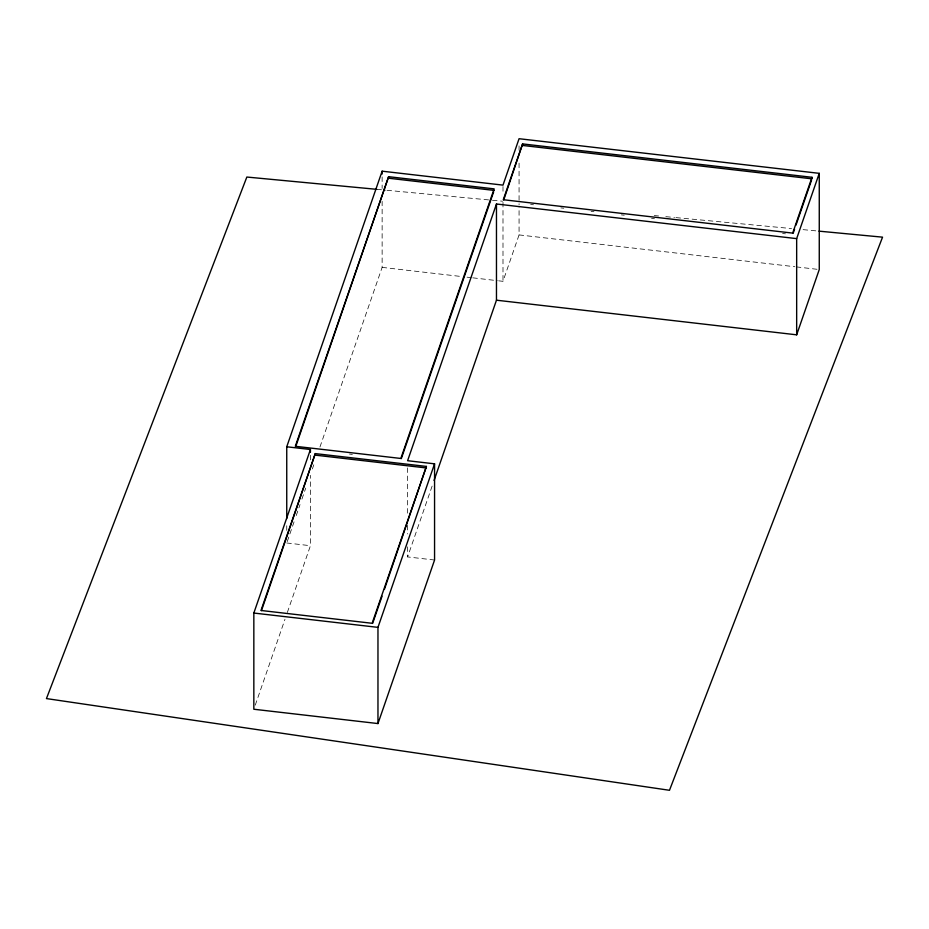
<?xml version="1.0" encoding="UTF-8"?>
<svg xmlns="http://www.w3.org/2000/svg" width="929" height="929" viewBox="0 0 929 929"><rect width="100%" height="100%" fill="white"/><g stroke="black" fill="none" stroke-linecap="round" stroke-linejoin="round"><path stroke-width="0.7" stroke-dasharray="4.64 3.48" d="M287.224 541.607L294.342 521.041M296.235 515.549L300.032 504.586M301.925 499.094L305.722 488.131M312.365 468.936L313.793 464.814M319.959 447L382.133 267.378L382.133 201.326M255.254 705.157L284.971 619.306M287.328 612.49L310.437 545.706L310.437 475.358M434.563 560.024L407.61 556.924L433.135 483.173M498.687 280.825L502.995 281.324L519.067 234.909L519.067 206.192M376.872 189.342L385.547 190.155M386.987 190.294L491.011 200.13M492.451 200.269L502.566 201.221M654.271 215.574L658.603 215.981M665.826 216.666L674.5 217.479M675.94 217.618L791.531 228.557M803.086 229.649L817.532 231.007M530.633 204.415L533.513 204.752M560.872 207.899L563.752 208.235M591.111 211.394L593.991 211.719M621.35 214.878L624.23 215.214M651.577 218.361L654.457 218.698M782.601 233.481L785.481 233.818M519.067 234.909L794.841 266.728M796.281 266.89L817.822 269.375M382.133 267.378L461.272 276.505M467.02 277.167L471.34 277.666M472.78 277.829L497.247 280.651M349.501 454.072L352.346 454.409M286.747 542.977L310.437 545.706M519.067 145.888L519.067 150.196M519.067 163.121L519.067 204.752M502.995 186.555L502.995 192.303M502.995 202.348L502.995 281.324M407.61 467.902L407.61 513.842M407.61 525.326L407.61 533.943M407.61 546.867L407.61 556.924M382.133 176.916L382.133 188.401M310.437 455.256L310.437 460.993M286.747 525.744L286.747 531.493"/><path stroke-width="1.39" d="M286.747 518.568L286.747 446.779L382.133 171.18L502.995 185.126L519.067 138.711L819.262 173.34L819.262 269.538L796.664 334.823L496.469 300.195L434.075 480.444M388.612 176.696L295.306 446.292L400.84 458.461L494.147 188.866L388.612 176.696L295.782 446.454M819.262 173.34L796.664 238.625L496.469 203.997L407.61 460.714L434.563 463.826L434.563 560.024L377.964 723.563L253.838 709.245L253.838 613.047L310.437 449.508L286.747 446.779M315.279 453.607L260.991 610.469L372.134 623.289L426.423 466.428L315.279 453.607L261.467 610.632M401.305 458.636L493.671 191.769M522.597 143.914L503.274 199.723L792.681 233.109L812.004 177.3L522.597 143.914L503.75 199.898M372.61 623.452L382.051 596.174M384.409 589.358L426.423 466.428M377.964 723.563L377.964 627.365L434.563 463.826M793.157 233.284L794.574 229.196M795.979 225.12L811.528 180.191M376.872 189.342L246.847 177.044L46.45 698.585L669.484 790.289L882.55 237.162L818.983 231.147M522.597 145.447L812.004 178.832L812.004 177.3M388.612 178.229L494.147 190.399M315.279 455.14L426.423 467.961M253.838 613.047L377.964 627.365M796.664 238.625L796.664 334.823M496.469 203.997L496.469 300.195M382.133 171.18L382.133 174.048M310.437 449.508L310.437 452.377"/></g></svg>
